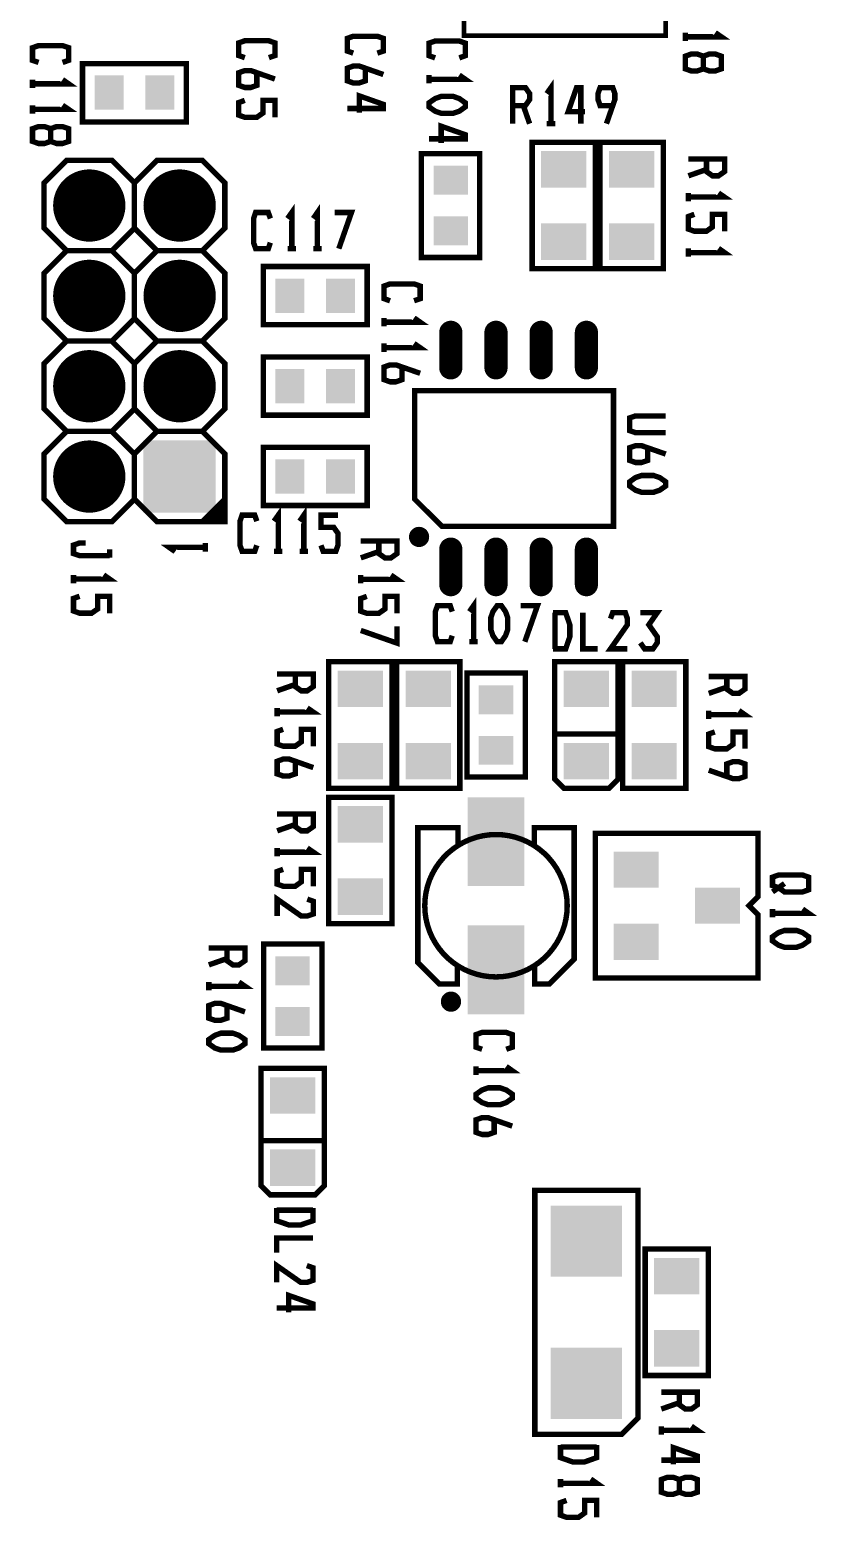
# Model space of a CAD drawing. Extents: x -8 to 204, y 99 to 321.
# Drawn here: x 24.21 to 46.33, y 151.57 to 193.41 of the extents above; entities that cross this region are included whole.
import ezdxf

# ---------------------------------------------------------------- set-up
doc = ezdxf.new("R2010")
doc.units = 0
doc.header["$MEASUREMENT"] = 0
doc.layers.get('0').update_dxf_attribs({"linetype": 'CONTINUOUS'})
doc.layers.add('22-301-0_SMT', color=8, linetype='CONTINUOUS')
doc.layers.add('22-301-0_SST', color=255, linetype='CONTINUOUS')

# ---------------------------------------------------------------- blocks, each defined once
blk = doc.blocks.new('ROUND_2')
at = {"const_width": 1.016}
blk.add_lwpolyline([(-0.508, 0, 1), (0.508, 0, 1)], format="xyb", close=True, dxfattribs=at)
blk = doc.blocks.new('SQUARE_3')
blk.add_solid([(1.016, 1.016), (1.016, -1.016), (-1.016, 1.016), (-1.016, -1.016)])
blk = doc.blocks.new('RECTANGLE_4')
blk.add_solid([(0.63627, 0.51308), (0.63627, -0.51308), (-0.63627, 0.51308), (-0.63627, -0.51308)])
blk = doc.blocks.new('RECTANGLE_5')
blk.add_solid([(0.4064, 0.4826), (0.4064, -0.4826), (-0.4064, 0.4826), (-0.4064, -0.4826)])
blk = doc.blocks.new('RECTANGLE_6')
blk.add_solid([(0.4826, 0.4064), (0.4826, -0.4064), (-0.4826, 0.4064), (-0.4826, -0.4064)])
blk = doc.blocks.new('RECTANGLE_13')
blk.add_solid([(0.8001, 1.24968), (0.8001, -1.24968), (-0.8001, 1.24968), (-0.8001, -1.24968)])
blk = doc.blocks.new('SQUARE_17')
blk.add_solid([(0.99949, 0.99949), (0.99949, -0.99949), (-0.99949, 0.99949), (-0.99949, -0.99949)])
blk = doc.blocks.new('RECTANGLE_39')
blk.add_solid([(0.635, 0.508), (0.635, -0.508), (-0.635, 0.508), (-0.635, -0.508)])
blk = doc.blocks.new('OBLONG_49')
at = {"const_width": 0.65024}
blk.add_lwpolyline([(0, 0.50038), (0, -0.50038)], dxfattribs=at)
at = {"const_width": 0.32512}
for points in [[(-0.16256, 0.50038, 1), (0.16256, 0.50038, 1)], [(-0.16256, -0.50038, 1), (0.16256, -0.50038, 1)]]:
    blk.add_lwpolyline(points, format="xyb", close=True, dxfattribs=at)

msp = doc.modelspace()

# ---------------------------------------------------------------- linework, layer by layer
at = {"layer": '22-301-0_SST'}
for points, const_width in [([(36.41, 193.246), (42.074, 193.246), (42.074, 198.885), (36.41, 198.885), (36.41, 193.246)], 0.127), ([(42.625, 193.093), (42.625, 193.33)], 0.152), ([(42.625, 193.213), (43.641, 193.213), (43.471, 193.33)], 0.152), ([(24.452, 192.494), (24.282, 192.552), (24.282, 192.908), (24.452, 192.966), (25.127, 192.966), (25.298, 192.908), (25.298, 192.552), (25.127, 192.494)], 0.152), ([(30.248, 192.628), (30.078, 192.687), (30.078, 193.043), (30.248, 193.103), (30.924, 193.103), (31.094, 193.043), (31.094, 192.687), (30.924, 192.628)], 0.152), ([(33.296, 192.755), (33.126, 192.814), (33.126, 193.17), (33.296, 193.23), (33.972, 193.23), (34.142, 193.17), (34.142, 192.814), (33.972, 192.755)], 0.152), ([(35.597, 192.621), (35.427, 192.682), (35.427, 193.037), (35.597, 193.096), (36.275, 193.096), (36.443, 193.037), (36.443, 192.682), (36.275, 192.621)], 0.152), ([(25.686, 190.82), (28.607, 190.82), (28.607, 192.458), (25.686, 192.458), (25.686, 190.82)], 0.152), ([(43.133, 192.314), (43.301, 192.255), (43.471, 192.255), (43.641, 192.314), (43.641, 192.669), (43.471, 192.73), (43.301, 192.73), (43.133, 192.669), (43.133, 192.314), (42.963, 192.255), (42.793, 192.255), (42.625, 192.314), (42.625, 192.669), (42.793, 192.73), (42.963, 192.73), (43.133, 192.669)], 0.152), ([(24.282, 191.773), (24.282, 192.011)], 0.152), ([(24.282, 191.892), (25.298, 191.892), (25.127, 192.011)], 0.152), ([(30.586, 192.204), (30.586, 191.849), (30.416, 191.79), (30.248, 191.79), (30.078, 191.849), (30.078, 192.204), (30.248, 192.265), (30.416, 192.265), (31.094, 192.027)], 0.152), ([(33.634, 192.331), (33.634, 191.976), (33.464, 191.917), (33.296, 191.917), (33.126, 191.976), (33.126, 192.331), (33.296, 192.392), (33.464, 192.392), (34.142, 192.154)], 0.152), ([(35.427, 191.902), (35.427, 192.138)], 0.152), ([(35.427, 192.021), (36.443, 192.021), (36.275, 192.138)], 0.152), ([(33.464, 191.079), (33.464, 191.554), (34.142, 191.315), (34.142, 191.198), (33.126, 191.198)], 0.152), ([(37.777, 191.28), (38.132, 191.28), (38.252, 191.45), (38.252, 191.618), (38.132, 191.788), (37.777, 191.788), (37.777, 190.772)], 0.152), ([(38.854, 190.772), (38.854, 191.788), (38.734, 191.618)], 0.152), ([(39.809, 191.11), (39.336, 191.11), (39.572, 191.788), (39.692, 191.788), (39.692, 190.772)], 0.152), ([(40.588, 191.28), (40.233, 191.28), (40.174, 191.45), (40.174, 191.618), (40.233, 191.788), (40.588, 191.788), (40.647, 191.618), (40.647, 191.45), (40.411, 190.772)], 0.152), ([(24.282, 191.054), (24.282, 191.29)], 0.152), ([(24.282, 191.173), (25.298, 191.173), (25.127, 191.29)], 0.152), ([(30.248, 191.427), (30.078, 191.366), (30.078, 191.011), (30.248, 190.952), (30.586, 190.952), (30.756, 191.071), (30.756, 191.427), (31.094, 191.427), (31.094, 190.952)], 0.152), ([(35.427, 191.361), (35.597, 191.478), (35.767, 191.539), (36.105, 191.539), (36.275, 191.478), (36.443, 191.361), (36.443, 191.242), (36.275, 191.122), (36.105, 191.064), (35.767, 191.064), (35.597, 191.122), (35.427, 191.242), (35.427, 191.361)], 0.152), ([(38.074, 191.28), (38.252, 190.772)], 0.152), ([(38.97, 190.772), (38.734, 190.772)], 0.152), ([(24.79, 190.274), (24.96, 190.215), (25.127, 190.215), (25.298, 190.274), (25.298, 190.63), (25.127, 190.69), (24.96, 190.69), (24.79, 190.63), (24.79, 190.274), (24.619, 190.215), (24.452, 190.215), (24.282, 190.274), (24.282, 190.63), (24.452, 190.69), (24.619, 190.69), (24.79, 190.63)], 0.152), ([(35.767, 190.226), (35.767, 190.701), (36.443, 190.462), (36.443, 190.345), (35.427, 190.345)], 0.152), ([(35.211, 189.931), (35.211, 187.01), (36.849, 187.01), (36.849, 189.931), (35.211, 189.931)], 0.152), ([(38.323, 190.249), (38.323, 186.693), (40.101, 186.693), (40.101, 190.249), (38.323, 190.249)], 0.152), ([(40.228, 190.249), (40.228, 186.693), (42.006, 186.693), (42.006, 190.249), (40.228, 190.249)], 0.152), ([(25.242, 187.201), (24.607, 187.836), (24.607, 189.106), (25.242, 189.741), (26.512, 189.741), (27.147, 189.106), (27.147, 187.836), (26.512, 187.201), (25.242, 187.201)], 0.152), ([(27.782, 187.201), (27.147, 187.836), (27.147, 189.106), (27.782, 189.741), (29.052, 189.741), (29.687, 189.106), (29.687, 187.836), (29.052, 187.201), (27.782, 187.201)], 0.152), ([(43.222, 189.781), (43.222, 189.426), (43.39, 189.306), (43.56, 189.306), (43.73, 189.426), (43.73, 189.781), (42.714, 189.781)], 0.152), ([(43.222, 189.484), (42.714, 189.306)], 0.152), ([(42.714, 188.587), (42.714, 188.824)], 0.152), ([(42.714, 188.707), (43.73, 188.707), (43.56, 188.824)], 0.152), ([(30.967, 187.427), (30.908, 187.259), (30.553, 187.259), (30.494, 187.427), (30.494, 188.105), (30.553, 188.275), (30.908, 188.275), (30.967, 188.105)], 0.152), ([(31.569, 187.259), (31.569, 188.275), (31.449, 188.105)], 0.152), ([(32.288, 187.259), (32.288, 188.275), (32.171, 188.105)], 0.152), ([(32.89, 187.259), (33.245, 188.275), (32.77, 188.275)], 0.152), ([(42.882, 188.224), (42.714, 188.163), (42.714, 187.808), (42.882, 187.749), (43.222, 187.749), (43.39, 187.869), (43.39, 188.224), (43.73, 188.224), (43.73, 187.749)], 0.152), ([(25.242, 184.661), (24.607, 185.296), (24.607, 186.566), (25.242, 187.201), (26.512, 187.201), (27.147, 186.566), (27.147, 185.296), (26.512, 184.661), (25.242, 184.661)], 0.152), ([(27.782, 184.661), (27.147, 185.296), (27.147, 186.566), (27.782, 187.201), (29.052, 187.201), (29.687, 186.566), (29.687, 185.296), (29.052, 184.661), (27.782, 184.661)], 0.152), ([(31.688, 187.259), (31.449, 187.259)], 0.152), ([(32.407, 187.259), (32.171, 187.259)], 0.152), ([(42.714, 187.03), (42.714, 187.267)], 0.152), ([(42.714, 187.147), (43.73, 187.147), (43.56, 187.267)], 0.152), ([(33.687, 186.756), (30.766, 186.756), (30.766, 185.118), (33.687, 185.118), (33.687, 186.756)], 0.152), ([(34.33, 185.793), (34.16, 185.852), (34.16, 186.207), (34.33, 186.268), (35.005, 186.268), (35.176, 186.207), (35.176, 185.852), (35.005, 185.793)], 0.152), ([(34.16, 185.075), (34.16, 185.311)], 0.152), ([(34.16, 185.191), (35.176, 185.191), (35.005, 185.311)], 0.152), ([(25.242, 182.121), (24.607, 182.756), (24.607, 184.026), (25.242, 184.661), (26.512, 184.661), (27.147, 184.026), (27.147, 182.756), (26.512, 182.121), (25.242, 182.121)], 0.152), ([(27.782, 182.121), (27.147, 182.756), (27.147, 184.026), (27.782, 184.661), (29.052, 184.661), (29.687, 184.026), (29.687, 182.756), (29.052, 182.121), (27.782, 182.121)], 0.152), ([(34.16, 184.353), (34.16, 184.592)], 0.152), ([(34.16, 184.473), (35.176, 184.473), (35.005, 184.592)], 0.152), ([(33.687, 184.216), (30.766, 184.216), (30.766, 182.578), (33.687, 182.578), (33.687, 184.216)], 0.152), ([(34.668, 183.932), (34.668, 183.576), (34.497, 183.515), (34.33, 183.515), (34.16, 183.576), (34.16, 183.932), (34.33, 183.99), (34.497, 183.99), (35.176, 183.754)], 0.152), ([(35.021, 180.216), (35.021, 183.264), (40.609, 183.264), (40.609, 179.454), (35.783, 179.454), (35.021, 180.216)], 0.152), ([(42.077, 182.085), (41.228, 182.085), (41.061, 182.143), (41.061, 182.499), (41.228, 182.557), (42.077, 182.557)], 0.152), ([(25.242, 179.581), (24.607, 180.216), (24.607, 181.486), (25.242, 182.121), (26.512, 182.121), (27.147, 181.486), (27.147, 180.216), (26.512, 179.581), (25.242, 179.581)], 0.152), ([(27.782, 179.581), (29.687, 179.581), (29.687, 181.486), (29.052, 182.121), (27.782, 182.121), (27.147, 181.486), (27.147, 180.216), (27.782, 179.581)], 0.152), ([(33.687, 181.676), (30.766, 181.676), (30.766, 180.038), (33.687, 180.038), (33.687, 181.676)], 0.152), ([(41.569, 181.661), (41.569, 181.305), (41.399, 181.247), (41.228, 181.247), (41.061, 181.305), (41.061, 181.661), (41.228, 181.719), (41.399, 181.719), (42.077, 181.483)], 0.152), ([(41.061, 180.703), (41.228, 180.823), (41.399, 180.881), (41.736, 180.881), (41.907, 180.823), (42.077, 180.703), (42.077, 180.586), (41.907, 180.467), (41.736, 180.409), (41.399, 180.409), (41.228, 180.467), (41.061, 180.586), (41.061, 180.703)], 0.152), ([(29.687, 180.216), (29.052, 179.581)], 0.152), ([(29.428, 179.956), (29.428, 179.581)], 0.152), ([(29.687, 179.956), (29.428, 179.956)], 0.152), ([(29.565, 180.094), (29.565, 179.581)], 0.152), ([(29.687, 180.094), (29.565, 180.094)], 0.152), ([(29.687, 180.216), (29.687, 179.581)], 0.152), ([(31.188, 178.75), (31.188, 179.766), (31.068, 179.596)], 0.152), ([(31.907, 178.75), (31.907, 179.766), (31.79, 179.596)], 0.152), ([(29.687, 179.581), (29.052, 179.581)], 0.152), ([(29.153, 179.682), (29.153, 179.581)], 0.152), ([(29.687, 179.682), (29.153, 179.682)], 0.152), ([(29.29, 179.819), (29.29, 179.581)], 0.152), ([(29.687, 179.819), (29.29, 179.819)], 0.152), ([(30.586, 178.918), (30.527, 178.75), (30.172, 178.75), (30.113, 178.918), (30.113, 179.596), (30.172, 179.766), (30.527, 179.766), (30.586, 179.596)], 0.152), ([(32.389, 178.918), (32.45, 178.75), (32.806, 178.75), (32.864, 178.918), (32.864, 179.258), (32.745, 179.426), (32.389, 179.426), (32.389, 179.766), (32.864, 179.766)], 0.152), ([(34.015, 179.039), (34.015, 178.684), (34.185, 178.565), (34.355, 178.565), (34.523, 178.684), (34.523, 179.039), (33.507, 179.039)], 0.152), ([(35.351, 179.184), (34.939, 179.184)], 0.152), ([(35.325, 179.047), (34.967, 179.047)], 0.152), ([(35.27, 179.321), (35.023, 179.321)], 0.152), ([(35.038, 179.332), (35.038, 178.973)], 0.152), ([(35.176, 179.36), (35.176, 178.948)], 0.152), ([(35.313, 179.276), (35.313, 179.029)], 0.152), ([(25.773, 178.984), (25.605, 178.984), (25.435, 178.925), (25.435, 178.686), (25.605, 178.628), (26.451, 178.628)], 0.152), ([(26.451, 178.57), (26.451, 178.806)], 0.152), ([(29.136, 178.862), (28.12, 178.862), (28.29, 178.742)], 0.152), ([(29.136, 178.979), (29.136, 178.742)], 0.152), ([(31.307, 178.75), (31.068, 178.75)], 0.152), ([(32.026, 178.75), (31.79, 178.75)], 0.152), ([(34.015, 178.742), (33.507, 178.565)], 0.152), ([(25.435, 177.848), (25.435, 178.087)], 0.152), ([(25.435, 177.968), (26.451, 177.968), (26.281, 178.087)], 0.152), ([(33.507, 177.846), (33.507, 178.082)], 0.152), ([(33.507, 177.965), (34.523, 177.965), (34.355, 178.082)], 0.152), ([(25.605, 177.485), (25.435, 177.427), (25.435, 177.071), (25.605, 177.01), (25.943, 177.01), (26.113, 177.129), (26.113, 177.485), (26.451, 177.485), (26.451, 177.01)], 0.152), ([(33.677, 177.482), (33.507, 177.422), (33.507, 177.066), (33.677, 177.007), (34.015, 177.007), (34.185, 177.127), (34.185, 177.482), (34.523, 177.482), (34.523, 177.007)], 0.152), ([(36.679, 176.207), (36.679, 177.223), (36.56, 177.053)], 0.152), ([(36.077, 176.378), (36.019, 176.207), (35.663, 176.207), (35.602, 176.378), (35.602, 177.053), (35.663, 177.223), (36.019, 177.223), (36.077, 177.053)], 0.152), ([(37.34, 176.207), (37.22, 176.378), (37.162, 176.545), (37.162, 176.886), (37.22, 177.053), (37.34, 177.223), (37.457, 177.223), (37.576, 177.053), (37.634, 176.886), (37.634, 176.545), (37.576, 176.378), (37.457, 176.207), (37.34, 176.207)], 0.152), ([(38.117, 176.207), (38.473, 177.223), (38, 177.223)], 0.152), ([(38.909, 176.007), (39.265, 176.007), (39.382, 176.347), (39.382, 176.685), (39.265, 177.023), (38.909, 177.023)], 0.152), ([(38.968, 176.007), (38.968, 177.023)], 0.152), ([(40.162, 176.007), (39.748, 176.007), (39.748, 177.023)], 0.152), ([(41, 176.007), (40.525, 176.007), (41, 176.685), (41, 176.855), (40.941, 177.023), (40.586, 177.023), (40.525, 176.855)], 0.152), ([(41.363, 176.177), (41.482, 176.007), (41.719, 176.007), (41.838, 176.177), (41.838, 176.347), (41.602, 176.685), (41.838, 177.023), (41.363, 177.023)], 0.152), ([(33.507, 176.525), (34.523, 176.169), (34.523, 176.644)], 0.152), ([(36.796, 176.207), (36.56, 176.207)], 0.152), ([(31.665, 175.303), (31.665, 174.948), (31.833, 174.828), (32.003, 174.828), (32.173, 174.948), (32.173, 175.303), (31.157, 175.303)], 0.152), ([(32.608, 175.644), (32.608, 172.088), (34.386, 172.088), (34.386, 175.644), (32.608, 175.644)], 0.152), ([(36.291, 172.088), (36.291, 175.644), (34.513, 175.644), (34.513, 172.088), (36.291, 172.088)], 0.152), ([(38.132, 172.405), (38.132, 175.326), (36.494, 175.326), (36.494, 172.405), (38.132, 172.405)], 0.152), ([(40.482, 172.088), (39.212, 172.088), (38.958, 172.342), (38.958, 175.644), (40.736, 175.644), (40.736, 172.342), (40.482, 172.088)], 0.152), ([(42.641, 172.088), (42.641, 175.644), (40.863, 175.644), (40.863, 172.088), (42.641, 172.088)], 0.152), ([(31.665, 175.006), (31.157, 174.828)], 0.152), ([(43.794, 175.229), (43.794, 174.874), (43.964, 174.755), (44.134, 174.755), (44.302, 174.874), (44.302, 175.229), (43.286, 175.229)], 0.152), ([(43.794, 174.932), (43.286, 174.755)], 0.152), ([(31.157, 174.109), (31.157, 174.346)], 0.152), ([(31.157, 174.229), (32.173, 174.229), (32.003, 174.346)], 0.152), ([(43.286, 174.036), (43.286, 174.272)], 0.152), ([(43.286, 174.155), (44.302, 174.155), (44.134, 174.272)], 0.152), ([(31.325, 173.746), (31.157, 173.685), (31.157, 173.33), (31.325, 173.271), (31.665, 173.271), (31.833, 173.391), (31.833, 173.746), (32.173, 173.746), (32.173, 173.271)], 0.152), ([(40.736, 173.612), (38.958, 173.612)], 0.152), ([(43.456, 173.672), (43.286, 173.612), (43.286, 173.256), (43.456, 173.197), (43.794, 173.197), (43.964, 173.317), (43.964, 173.672), (44.302, 173.672), (44.302, 173.197)], 0.152), ([(31.665, 172.847), (31.665, 172.491), (31.495, 172.433), (31.325, 172.433), (31.157, 172.491), (31.157, 172.847), (31.325, 172.908), (31.495, 172.908), (32.173, 172.669)], 0.152), ([(43.794, 172.418), (43.794, 172.773), (43.964, 172.834), (44.134, 172.834), (44.302, 172.773), (44.302, 172.418), (44.134, 172.359), (43.964, 172.359), (43.286, 172.596)], 0.152), ([(32.608, 171.834), (32.608, 168.278), (34.386, 168.278), (34.386, 171.834), (32.608, 171.834)], 0.152), ([(31.665, 171.366), (31.665, 171.011), (31.833, 170.891), (32.003, 170.891), (32.173, 171.011), (32.173, 171.366), (31.157, 171.366)], 0.152), ([(31.665, 171.069), (31.157, 170.891)], 0.152), ([(36.24, 170.492), (36.24, 170.983), (35.11, 170.983), (35.11, 167.188), (35.709, 166.588), (36.22, 166.588), (36.22, 167.129)], 0.152), ([(38.394, 167.109), (38.394, 166.588), (38.805, 166.588), (39.504, 167.287), (39.504, 170.983), (38.384, 170.983), (38.384, 170.492)], 0.152), ([(40.101, 170.818), (40.101, 166.754), (44.673, 166.754), (44.673, 168.532), (44.419, 168.786), (44.673, 169.04), (44.673, 170.818), (40.101, 170.818)], 0.152), ([(31.157, 170.172), (31.157, 170.409)], 0.152), ([(31.157, 170.292), (32.173, 170.292), (32.003, 170.409)], 0.152), ([(31.325, 169.809), (31.157, 169.748), (31.157, 169.393), (31.325, 169.334), (31.665, 169.334), (31.833, 169.454), (31.833, 169.809), (32.173, 169.809), (32.173, 169.334)], 0.152), ([(45.247, 169.649), (45.077, 169.588), (45.077, 169.352), (45.247, 169.294), (45.414, 169.174), (45.922, 169.174), (46.093, 169.233), (46.093, 169.588), (45.922, 169.649), (45.247, 169.649)], 0.152), ([(45.414, 169.41), (45.077, 169.174)], 0.152), ([(31.157, 168.496), (31.157, 168.971), (31.833, 168.496), (32.003, 168.496), (32.173, 168.554), (32.173, 168.91), (32.003, 168.971)], 0.152), ([(45.077, 168.455), (45.077, 168.692)], 0.152), ([(45.077, 168.572), (46.093, 168.572), (45.922, 168.692)], 0.152), ([(45.077, 167.912), (45.247, 168.031), (45.414, 168.09), (45.755, 168.09), (45.922, 168.031), (46.093, 167.912), (46.093, 167.795), (45.922, 167.676), (45.755, 167.617), (45.414, 167.617), (45.247, 167.676), (45.077, 167.795), (45.077, 167.912)], 0.152), ([(29.745, 167.597), (29.745, 167.241), (29.913, 167.122), (30.083, 167.122), (30.253, 167.241), (30.253, 167.597), (29.237, 167.597)], 0.152), ([(32.417, 164.785), (32.417, 167.706), (30.779, 167.706), (30.779, 164.785), (32.417, 164.785)], 0.152), ([(29.745, 167.3), (29.237, 167.122)], 0.152), ([(29.237, 166.403), (29.237, 166.639)], 0.152), ([(29.237, 166.522), (30.253, 166.522), (30.083, 166.639)], 0.152), ([(36.248, 166.119), (35.833, 166.119)], 0.152), ([(36.166, 166.256), (35.917, 166.256)], 0.152), ([(35.935, 166.266), (35.935, 165.908)], 0.152), ([(36.072, 166.294), (36.072, 165.88)], 0.152), ([(36.209, 166.212), (36.209, 165.964)], 0.152), ([(29.745, 165.979), (29.745, 165.623), (29.575, 165.565), (29.405, 165.565), (29.237, 165.623), (29.237, 165.979), (29.405, 166.04), (29.575, 166.04), (30.253, 165.801)], 0.152), ([(36.22, 165.981), (35.861, 165.981)], 0.152), ([(36.916, 164.749), (36.748, 164.808), (36.748, 165.163), (36.916, 165.224), (37.594, 165.224), (37.764, 165.163), (37.764, 164.808), (37.594, 164.749)], 0.152), ([(29.237, 165.024), (29.405, 165.141), (29.575, 165.202), (29.913, 165.202), (30.083, 165.141), (30.253, 165.024), (30.253, 164.904), (30.083, 164.785), (29.913, 164.727), (29.575, 164.727), (29.405, 164.785), (29.237, 164.904), (29.237, 165.024)], 0.152), ([(32.227, 160.658), (30.957, 160.658), (30.703, 160.912), (30.703, 164.214), (32.481, 164.214), (32.481, 160.912), (32.227, 160.658)], 0.152), ([(36.748, 164.031), (36.748, 164.267)], 0.152), ([(36.748, 164.147), (37.764, 164.147), (37.594, 164.267)], 0.152), ([(36.748, 163.487), (36.916, 163.606), (37.086, 163.665), (37.424, 163.665), (37.594, 163.606), (37.764, 163.487), (37.764, 163.37), (37.594, 163.251), (37.424, 163.192), (37.086, 163.192), (36.916, 163.251), (36.748, 163.37), (36.748, 163.487)], 0.152), ([(37.256, 162.768), (37.256, 162.413), (37.086, 162.354), (36.916, 162.354), (36.748, 162.413), (36.748, 162.768), (36.916, 162.827), (37.086, 162.827), (37.764, 162.59)], 0.152), ([(32.481, 162.182), (30.703, 162.182)], 0.152), ([(41.294, 154.384), (41.294, 160.785), (38.399, 160.785), (38.399, 153.927), (40.837, 153.927), (41.294, 154.384)], 0.152), ([(31.145, 160.284), (31.145, 159.929), (31.482, 159.812), (31.823, 159.812), (32.161, 159.929), (32.161, 160.284)], 0.152), ([(31.145, 160.226), (32.161, 160.226)], 0.152), ([(31.145, 159.032), (31.145, 159.446), (32.161, 159.446)], 0.152), ([(41.498, 159.134), (41.498, 155.578), (43.276, 155.578), (43.276, 159.134), (41.498, 159.134)], 0.152), ([(31.145, 158.194), (31.145, 158.669), (31.823, 158.194), (31.99, 158.194), (32.161, 158.252), (32.161, 158.608), (31.99, 158.669)], 0.152), ([(31.482, 157.356), (31.482, 157.83), (32.161, 157.592), (32.161, 157.475), (31.145, 157.475)], 0.152), ([(42.46, 155.11), (42.46, 154.755), (42.628, 154.635), (42.798, 154.635), (42.968, 154.755), (42.968, 155.11), (41.952, 155.11)], 0.152), ([(42.46, 154.813), (41.952, 154.635)], 0.152), ([(41.952, 153.916), (41.952, 154.153)], 0.152), ([(41.952, 154.036), (42.968, 154.036), (42.798, 154.153)], 0.152), ([(39.12, 153.624), (39.12, 153.269), (39.461, 153.149), (39.798, 153.149), (40.136, 153.269), (40.136, 153.624)], 0.152), ([(39.12, 153.566), (40.136, 153.566)], 0.152), ([(42.29, 153.078), (42.29, 153.553), (42.968, 153.314), (42.968, 153.198), (41.952, 153.198)], 0.152), ([(39.12, 152.43), (39.12, 152.667)], 0.152), ([(39.12, 152.55), (40.136, 152.55), (39.969, 152.667)], 0.152), ([(42.46, 152.298), (42.628, 152.24), (42.798, 152.24), (42.968, 152.298), (42.968, 152.654), (42.798, 152.715), (42.628, 152.715), (42.46, 152.654), (42.46, 152.298), (42.29, 152.24), (42.12, 152.24), (41.952, 152.298), (41.952, 152.654), (42.12, 152.715), (42.29, 152.715), (42.46, 152.654)], 0.152), ([(39.29, 152.067), (39.12, 152.006), (39.12, 151.651), (39.29, 151.592), (39.628, 151.592), (39.798, 151.712), (39.798, 152.067), (40.136, 152.067), (40.136, 151.592)], 0.152)]:
    msp.add_lwpolyline(points, dxfattribs=dict(at, const_width=const_width))
at = {"layer": '22-301-0_SST', "const_width": 0.152}
for points in [[(35.145, 179.362, 0.414214), (34.937, 179.154)], [(34.937, 179.154, 0.414214), (35.145, 178.946)], [(35.353, 179.154, 0.414214), (35.145, 179.362)], [(35.145, 178.946, 0.414214), (35.353, 179.154)], [(37.307, 170.787, 0.414214), (35.305, 168.786)], [(39.308, 168.786, 0.414214), (37.307, 170.787)], [(35.305, 168.786, 0.414214), (37.307, 166.784)], [(37.307, 166.784, 0.414214), (39.308, 168.786)], [(36.042, 166.296, 0.414214), (35.833, 166.088)], [(35.833, 166.088, 0.414214), (36.042, 165.88)], [(36.25, 166.088, 0.414214), (36.042, 166.296)], [(36.042, 165.88, 0.414214), (36.25, 166.088)]]:
    msp.add_lwpolyline(points, format="xyb", dxfattribs=at)

# ---------------------------------------------------------------- block references
at = {"layer": '22-301-0_SMT'}
for name, p in [('RECTANGLE_5', (26.435, 191.646)), ('RECTANGLE_5', (27.858, 191.646)), ('RECTANGLE_4', (39.212, 189.487)), ('RECTANGLE_4', (41.117, 189.487)), ('RECTANGLE_6', (36.037, 189.182)), ('ROUND_2', (25.877, 188.471)), ('ROUND_2', (28.417, 188.471)), ('RECTANGLE_6', (36.037, 187.759)), ('RECTANGLE_4', (39.212, 187.455)), ('RECTANGLE_4', (41.117, 187.455)), ('ROUND_2', (25.877, 185.931)), ('ROUND_2', (28.417, 185.931)), ('RECTANGLE_5', (31.515, 185.931)), ('RECTANGLE_5', (32.938, 185.931)), ('OBLONG_49', (36.037, 184.407)), ('OBLONG_49', (37.307, 184.407)), ('OBLONG_49', (38.577, 184.407)), ('OBLONG_49', (39.847, 184.407)), ('ROUND_2', (25.877, 183.391)), ('ROUND_2', (28.417, 183.391)), ('RECTANGLE_5', (31.515, 183.391)), ('RECTANGLE_5', (32.938, 183.391)), ('ROUND_2', (25.877, 180.851)), ('SQUARE_3', (28.417, 180.851)), ('RECTANGLE_5', (31.515, 180.851)), ('RECTANGLE_5', (32.938, 180.851)), ('OBLONG_49', (36.037, 178.311)), ('OBLONG_49', (37.307, 178.311)), ('OBLONG_49', (38.577, 178.311)), ('OBLONG_49', (39.847, 178.311)), ('RECTANGLE_4', (33.497, 174.882)), ('RECTANGLE_4', (35.402, 174.882)), ('RECTANGLE_4', (39.847, 174.882)), ('RECTANGLE_4', (41.752, 174.882)), ('RECTANGLE_6', (37.307, 174.577)), ('RECTANGLE_4', (33.497, 172.85)), ('RECTANGLE_4', (35.402, 172.85)), ('RECTANGLE_6', (37.307, 173.154)), ('RECTANGLE_4', (39.847, 172.85)), ('RECTANGLE_4', (41.752, 172.85)), ('RECTANGLE_4', (33.497, 171.072)), ('RECTANGLE_13', (37.307, 170.586)), ('RECTANGLE_39', (41.244, 169.802)), ('RECTANGLE_4', (33.497, 169.04)), ('RECTANGLE_39', (43.53, 168.786)), ('RECTANGLE_13', (37.307, 166.985)), ('RECTANGLE_39', (41.244, 167.77)), ('RECTANGLE_6', (31.592, 166.957)), ('RECTANGLE_6', (31.592, 165.534)), ('RECTANGLE_4', (31.592, 163.452)), ('RECTANGLE_4', (31.592, 161.42)), ('SQUARE_17', (39.847, 159.354)), ('RECTANGLE_4', (42.387, 158.372)), ('RECTANGLE_4', (42.387, 156.34)), ('SQUARE_17', (39.847, 155.357))]:
    msp.add_blockref(name, p, dxfattribs=at)

doc.saveas('drawing.dxf')
